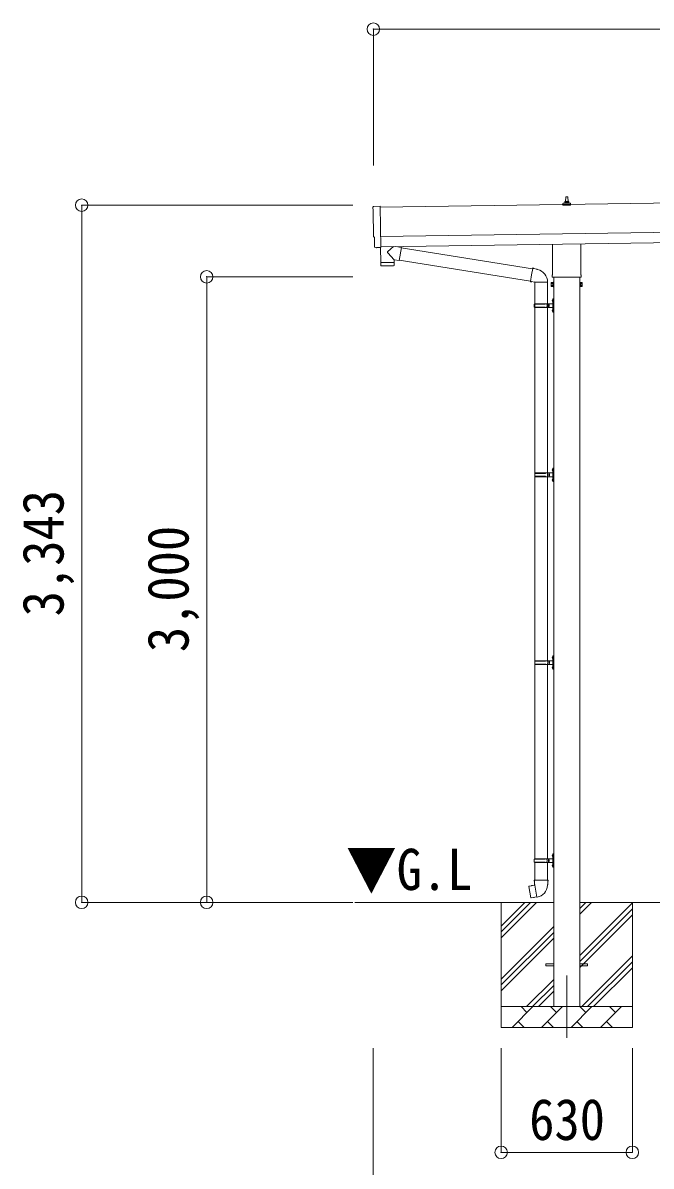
# Model space of a CAD drawing. Units: millimetres at full size, sheet at 1:60. Extents: x -16864 to 16864, y -11640 to 11640.
# Drawn here: x -865 to 2151, y -7976 to -2493 of the extents above; entities that cross this region are included whole.
import ezdxf
from ezdxf.enums import TextEntityAlignment as Align

# ---------------------------------------------------------------- set-up
doc = ezdxf.new("R2010")
doc.units = ezdxf.units.MM
doc.header["$LTSCALE"] = 60
doc.header["$PDMODE"] = 32
doc.header["$PDSIZE"] = 60
doc.linetypes.add('CHAIN1', pattern=[8, 5, -1, 1, -1])
for name, color, linetype, lineweight in [('0-1_Defpoints', 7, 'CHAIN1', 9), ('0-2_TEXT1', 4, 'Continuous', 9), ('0-3_SHAPE', 7, 'Continuous', 9), ('0-7_PARTS2', 7, 'Continuous', 9), ('0-8_TABLE1', 6, 'Continuous', 9), ('0-9_DIM1', 7, 'Continuous', 9)]:
    doc.layers.add(name, color=color, linetype=linetype, lineweight=lineweight)
doc.styles.add('ＭＳ ゴシック', font='')
doc.styles.get('ＭＳ ゴシック').set_extended_font_data('MS Gothic')

msp = doc.modelspace()

# ---------------------------------------------------------------- linework, layer by layer
at = {"layer": '0-1_Defpoints'}
msp.add_line((1745.59, -7060.72), (1745.59, -7409.72), dxfattribs=at)
at = {"layer": '0-2_TEXT1'}
for p, q in [((6385.66, -3298.03), (850.19, -3377.11)), ((1739.9, -3351.46), (1740.62, -3327.94)), ((1741.62, -3326.96), (1750.17, -3326.96)), ((1751.17, -3327.94), (1751.9, -3351.46)), ((1727.65, -3366.96), (1727.65, -3359.25)), ((1764.15, -3366.96), (1727.65, -3366.96)), ((1728.03, -3358.46), (1763.76, -3358.46)), ((1728.41, -3358.28), (1735.13, -3356.65)), ((1735.51, -3356.46), (1756.28, -3356.46)), ((1735.9, -3355.68), (1735.9, -3351.46)), ((1736.9, -3351.46), (1754.9, -3351.46)), ((1755.9, -3355.68), (1755.9, -3351.46)), ((1763.38, -3358.28), (1756.66, -3356.65)), ((1764.15, -3366.96), (1764.15, -3359.25)), ((852.19, -3517.09), (6387.66, -3438.01)), ((852.91, -3567.09), (6388.37, -3488.01)), ((1677.29, -3700.95), (1677.29, -3555.31)), ((1813.89, -3553.36), (1813.89, -3700.95)), ((833.33, -3571.14), (826.41, -3570.87)), ((1675.59, -3709.72), (1675.59, -3704.22)), ((1813.53, -3713.22), (1677.65, -3713.22)), ((1683.09, -3713.22), (1683.09, -7210.72)), ((1808.09, -7210.72), (1808.09, -3713.22)), ((1815.59, -3704.22), (1815.59, -3709.72)), ((1671.59, -3739.22), (1672.35, -3737.91)), ((1671.59, -3739.22), (1671.59, -3756.22)), ((1671.59, -3756.22), (1672.35, -3757.54)), ((1678.59, -3742.82), (1672.35, -3742.82)), ((1678.59, -3752.63), (1672.35, -3752.63)), ((1678.59, -3757.54), (1672.35, -3757.54)), ((1681.09, -3756.92), (1678.59, -3756.92)), ((1810.09, -3756.92), (1812.59, -3756.92)), ((1812.59, -3742.82), (1818.83, -3742.82)), ((1812.59, -3752.63), (1818.83, -3752.63)), ((1812.59, -3757.54), (1818.83, -3757.54)), ((1819.59, -3739.22), (1818.83, -3737.91)), ((1819.59, -3756.22), (1818.83, -3757.54)), ((1819.59, -3739.22), (1819.59, -3756.22)), ((1645.59, -7006.22), (1683.09, -7006.22)), ((1645.59, -7015.22), (1645.59, -7006.22)), ((1645.59, -7006.22), (1683.09, -7006.22)), ((1645.59, -7015.22), (1645.59, -7006.22)), ((1645.59, -7015.22), (1683.09, -7015.22)), ((1645.59, -7015.22), (1683.09, -7015.22)), ((1808.09, -7006.22), (1845.59, -7006.22)), ((1808.09, -7006.22), (1845.59, -7006.22)), ((1808.09, -7015.22), (1845.59, -7015.22)), ((1808.09, -7015.22), (1845.59, -7015.22)), ((1845.59, -7015.22), (1845.59, -7006.22)), ((1845.59, -7015.22), (1845.59, -7006.22))]:
    msp.add_line(p, q, dxfattribs=at)
for points in [[(818.57, -3374.12), (850.12, -3372.02), (852.94, -3569.85)], [(823.52, -3567.92), (822.85, -3520.9), (822.25, -3520.91)], [(834.07, -3570.85), (834.72, -3570.21), (852.96, -3570.86)], [(1678.59, -3757.54), (1678.59, -3737.91), (1672.35, -3737.91)], [(1678.59, -3756.92), (1678.59, -3738.52), (1681.09, -3738.52)], [(1812.59, -3756.92), (1812.59, -3738.52), (1810.09, -3738.52)], [(1812.59, -3757.54), (1812.59, -3737.91), (1818.83, -3737.91)]]:
    msp.add_lwpolyline(points, dxfattribs=at)
for points in [[(1681.09, -3758.22), (1681.09, -3737.22), (1683.09, -3737.22), (1683.09, -3758.22)], [(1810.09, -3758.22), (1810.09, -3737.22), (1808.09, -3737.22), (1808.09, -3758.22)]]:
    msp.add_lwpolyline(points, close=True, dxfattribs=at)
for centre, radius, start, end in [((1741.62, -3327.96), 1, 90, 178.60509), ((1750.17, -3327.96), 1, 1.39491, 90), ((1728.65, -3359.25), 1, 103.62699, 180), ((1734.9, -3355.68), 1, 283.62699, 0), ((1739.98, -3352.1), 4.13, 90, 171.17633), ((1736.9, -3352.46), 1, 90, 180), ((1749.23, -3351.46), 4.83, 133.60282, 180), ((1742.56, -3351.46), 4.83, 0, 46.39718), ((1751.81, -3352.1), 4.13, 8.82367, 90), ((1754.9, -3352.46), 1, 0, 90), ((1756.9, -3355.68), 1, 180, 256.37301), ((1763.15, -3359.25), 1, 0, 76.37301), ((1679.59, -3704.22), 4, 125.09963, 180), ((1679.59, -3709.72), 4, 180, 194.47751), ((1679.59, -3709.72), 4, 194.47751, 241.04498), ((1811.59, -3709.72), 4, 298.95502, 345.52249), ((1811.59, -3704.22), 4, 0, 54.90037), ((1811.59, -3709.72), 4, 345.52249, 0), ((1675.93, -3740.36), 4.34, 145.61575, 214.38425), ((1687.83, -3747.72), 16.24, 162.41205, 197.58795), ((1675.93, -3755.08), 4.34, 145.61575, 214.38425), ((1815.24, -3740.36), 4.34, 325.61575, 34.38425), ((1803.35, -3747.72), 16.24, 342.41205, 17.58795), ((1815.24, -3755.08), 4.34, 325.61575, 34.38425)]:
    msp.add_arc(centre, radius, start, end, dxfattribs=at)
for centre, major_axis, ratio, start_param, end_param in [((818.77, -3377.12), (-3, -0.04), 0.99863, 4.7647489, 6.2979817), ((-3945.59, -3515.61), (4762.89, 68.04), 0.99863, 6.2686928, 6.2979817), ((822.19, -3516.51), (-4.41, -0.06), 0.99863, 6.2686928, 7.8539816), ((826.53, -3567.87), (-2.15, -2.1), 0.9974, 5.5252311, 7.0411395), ((833.37, -3570.14), (-0.717, -0.7), 0.9974, 0.7579542, 1.5707963)]:
    msp.add_ellipse(centre, major_axis=major_axis, ratio=ratio, start_param=start_param, end_param=end_param, dxfattribs=at)
at = {"layer": '0-3_SHAPE'}
for p, q in [((1683.09, -6710.72), (729.14, -6710.72)), ((1430.59, -6710.72), (1430.59, -7310.72)), ((1430.59, -6824.21), (1544.07, -6710.72)), ((1430.59, -6852.49), (1572.36, -6710.72)), ((1430.59, -6880.77), (1600.64, -6710.72)), ((3683.09, -6710.72), (1808.09, -6710.72)), ((1808.09, -6739.55), (1836.91, -6710.72)), ((1808.09, -6767.83), (1865.2, -6710.72)), ((1808.09, -6965.82), (2060.59, -6713.32)), ((1808.09, -6994.11), (2060.59, -6741.61)), ((2060.59, -6710.72), (2060.59, -7310.72)), ((1808.09, -7022.39), (2060.59, -6769.89)), ((1430.59, -7078.76), (1683.09, -6826.26)), ((1430.59, -7107.05), (1683.09, -6854.55)), ((1430.59, -7135.33), (1683.09, -6882.83)), ((1817.75, -7210.72), (2060.59, -6967.88)), ((1846.03, -7210.72), (2060.59, -6996.16)), ((1874.31, -7210.72), (2060.59, -7024.45)), ((1553.19, -7210.72), (1683.09, -7080.82)), ((1581.47, -7210.72), (1683.09, -7109.11)), ((1609.76, -7210.72), (1683.09, -7137.39)), ((1430.59, -7210.72), (2060.59, -7210.72)), ((1483.46, -7310.72), (1583.46, -7210.72)), ((1554.9, -7239.28), (1526.35, -7210.72)), ((1624.88, -7310.72), (1724.88, -7210.72)), ((1696.32, -7239.28), (1667.77, -7210.72)), ((1766.3, -7310.72), (1866.3, -7210.72)), ((1837.75, -7239.28), (1809.19, -7210.72)), ((1907.72, -7310.72), (2007.72, -7210.72)), ((1979.17, -7239.28), (1950.61, -7210.72)), ((1512.01, -7282.17), (1540.56, -7310.72)), ((1653.43, -7282.17), (1681.98, -7310.72)), ((1794.85, -7282.17), (1823.41, -7310.72)), ((1936.27, -7282.17), (1964.83, -7310.72)), ((2060.59, -7310.72), (1430.59, -7310.72))]:
    msp.add_line(p, q, dxfattribs=at)
at = {"layer": '0-8_TABLE1'}
for p, q in [((817.59, -2523.08), (817.59, -3177.41)), ((12676.59, -2523.08), (817.59, -2523.08)), ((-582.41, -3367.43), (718.28, -3367.43)), ((-582.41, -3367.43), (-582.41, -6710.72)), ((17.59, -3710.72), (718.28, -3710.72)), ((17.59, -3710.72), (17.59, -6710.72)), ((-582.41, -6710.72), (718.28, -6710.72)), ((817.28, -8611.72), (817.28, -7409.72)), ((1430.59, -7909.72), (1430.59, -7409.72)), ((2060.59, -7909.72), (2060.59, -7409.72)), ((1430.59, -7909.72), (2060.59, -7909.72))]:
    msp.add_line(p, q, dxfattribs=at)
for p in [(817.59, -2523.08), (-582.41, -3367.43), (17.59, -3710.72), (-582.41, -6710.72), (17.59, -6710.72), (1430.59, -7909.72), (2060.59, -7909.72)]:
    msp.add_point(p, dxfattribs=at)
at = {"layer": '0-9_DIM1'}
for p, q in [((852.94, -3569.85), (852.96, -3570.86)), ((917.4, -3629.16), (886.53, -3596.05)), ((914.35, -3566.21), (886.7, -3588.72)), ((951.97, -3570.22), (926.13, -3566.04)), ((951.97, -3570.22), (941.81, -3633.1)), ((951.68, -3572.04), (1582.03, -3672.4)), ((853.59, -3643.08), (854, -3656.13)), ((914.59, -3658.22), (857.05, -3659.04)), ((858.08, -3642.02), (858.11, -3643.02)), ((913.07, -3641.24), (913.07, -3642.24)), ((917.4, -3629.16), (941.81, -3633.1)), ((917.4, -3629.16), (917.57, -3641.17)), ((942.1, -3631.28), (1571.61, -3731.5)), ((1582.35, -3670.59), (1576.82, -3701.95)), ((1582.35, -3670.59), (1583.49, -3668.61)), ((1583.49, -3668.61), (1587.05, -3669.23)), ((1587.05, -3669.23), (1587.47, -3671.58)), ((1571.28, -3733.32), (1576.82, -3701.95)), ((1601.98, -3674.4), (1603.67, -3676.03)), ((1603.67, -3676.03), (1605.78, -3676.48)), ((1571.28, -3733.32), (1571.68, -3735.57)), ((1571.28, -3733.32), (1576.44, -3734.14)), ((1571.68, -3735.57), (1575.24, -3736.2)), ((1575.24, -3736.2), (1576.44, -3734.14)), ((1576.44, -3734.14), (1591.04, -3736.45)), ((1591.04, -3736.45), (1593.25, -3735.47)), ((1653.54, -3735.86), (1592.36, -3735.86)), ((1593.09, -3735.86), (1593.09, -3839.86)), ((1653.09, -3735.86), (1653.09, -3839.86)), ((1676.79, -3822.71), (1678.83, -3823.71)), ((1678.06, -3820.71), (1678.69, -3820.71)), ((1678.06, -3820.71), (1678.06, -3829.01)), ((1678.06, -3829.01), (1678.69, -3829.01)), ((1678.69, -3820.71), (1678.69, -3829.01)), ((1678.69, -3820.71), (1679.09, -3821.11)), ((1678.69, -3829.01), (1679.09, -3828.61)), ((1678.83, -3823.71), (1679.44, -3824.86)), ((1679.09, -3816.86), (1682.09, -3815.36)), ((1679.09, -3816.86), (1679.09, -3848.86)), ((1679.09, -3821.11), (1679.09, -3828.61)), ((1682.09, -3815.36), (1682.09, -3848.86)), ((1682.09, -3815.36), (1683.09, -3815.36)), ((1683.09, -3815.36), (1683.09, -3848.86)), ((1590.09, -3841.86), (1640.42, -3841.86)), ((1590.09, -3855.86), (1640.42, -3855.86)), ((1591.09, -3839.86), (1677.09, -3839.86)), ((1591.09, -3839.86), (1591.09, -3841.86)), ((1591.09, -3857.86), (1591.09, -3855.86)), ((1591.09, -3857.86), (1677.09, -3857.86)), ((1593.09, -3839.64), (1593.09, -5551.72)), ((1650.09, -3839.86), (1650.09, -3844.36)), ((1650.09, -3844.36), (1652.09, -3844.36)), ((1650.09, -3857.86), (1650.09, -3853.36)), ((1650.09, -3853.36), (1652.09, -3853.36)), ((1652.09, -3844.36), (1652.09, -3848.86)), ((1652.09, -3853.36), (1652.09, -3848.86)), ((1653.09, -3839.64), (1653.09, -5551.72)), ((1658.09, -3839.86), (1658.09, -3848.86)), ((1658.09, -3844.36), (1661.09, -3844.36)), ((1658.09, -3857.86), (1658.09, -3848.86)), ((1658.09, -3853.36), (1661.09, -3853.36)), ((1661.09, -3844.36), (1661.09, -3848.86)), ((1661.09, -3853.36), (1661.09, -3848.86)), ((1676.79, -3870.71), (1678.83, -3871.71)), ((1678.06, -3868.71), (1678.69, -3868.71)), ((1678.06, -3868.71), (1678.06, -3877.01)), ((1678.06, -3877.01), (1678.69, -3877.01)), ((1678.69, -3868.71), (1678.69, -3877.01)), ((1678.69, -3868.71), (1679.09, -3869.11)), ((1678.69, -3877.01), (1679.09, -3876.61)), ((1678.83, -3871.71), (1679.44, -3872.86)), ((1679.09, -3880.86), (1679.09, -3848.86)), ((1679.09, -3869.11), (1679.09, -3876.61)), ((1679.09, -3880.86), (1682.09, -3882.36)), ((1682.09, -3882.36), (1682.09, -3848.86)), ((1682.09, -3882.36), (1683.09, -3882.36)), ((1683.09, -3882.36), (1683.09, -3848.86)), ((1592.59, -4653.72), (1642.92, -4653.72)), ((1593.59, -4651.72), (1593.59, -4653.72)), ((1593.59, -4651.72), (1677.09, -4651.72)), ((1652.59, -4651.72), (1652.59, -4656.22)), ((1652.59, -4656.22), (1654.59, -4656.22)), ((1654.59, -4656.22), (1654.59, -4660.72)), ((1660.59, -4651.72), (1660.59, -4660.72)), ((1660.59, -4656.22), (1663.59, -4656.22)), ((1663.59, -4656.22), (1663.59, -4660.72)), ((1676.79, -4634.58), (1678.83, -4635.57)), ((1678.06, -4632.57), (1678.69, -4632.57)), ((1678.06, -4632.57), (1678.06, -4640.87)), ((1678.06, -4640.87), (1678.69, -4640.87)), ((1678.69, -4632.57), (1678.69, -4640.87)), ((1678.69, -4632.57), (1679.09, -4632.97)), ((1678.69, -4640.87), (1679.09, -4640.47)), ((1678.83, -4635.57), (1679.44, -4636.72)), ((1679.09, -4628.72), (1682.09, -4627.22)), ((1679.09, -4628.72), (1679.09, -4660.72)), ((1679.09, -4632.97), (1679.09, -4640.47)), ((1682.09, -4627.22), (1682.09, -4660.72)), ((1682.09, -4627.22), (1683.09, -4627.22)), ((1683.09, -4627.22), (1683.09, -4660.72)), ((1592.59, -4667.72), (1642.92, -4667.72)), ((1593.59, -4669.72), (1593.59, -4667.72)), ((1593.59, -4669.72), (1677.09, -4669.72)), ((1652.59, -4669.72), (1652.59, -4665.22)), ((1652.59, -4665.22), (1654.59, -4665.22)), ((1654.59, -4665.22), (1654.59, -4660.72)), ((1660.59, -4669.72), (1660.59, -4660.72)), ((1660.59, -4665.22), (1663.59, -4665.22)), ((1663.59, -4665.22), (1663.59, -4660.72)), ((1676.79, -4682.58), (1678.83, -4683.57)), ((1678.06, -4680.57), (1678.69, -4680.57)), ((1678.06, -4680.57), (1678.06, -4688.87)), ((1678.06, -4688.87), (1678.69, -4688.87)), ((1678.69, -4680.57), (1678.69, -4688.87)), ((1678.69, -4680.57), (1679.09, -4680.97)), ((1678.69, -4688.87), (1679.09, -4688.47)), ((1678.83, -4683.57), (1679.44, -4684.72)), ((1679.09, -4692.72), (1679.09, -4660.72)), ((1679.09, -4680.97), (1679.09, -4688.47)), ((1679.09, -4692.72), (1682.09, -4694.22)), ((1682.09, -4694.22), (1682.09, -4660.72)), ((1682.09, -4694.22), (1683.09, -4694.22)), ((1683.09, -4694.22), (1683.09, -4660.72)), ((1676.79, -5534.58), (1678.83, -5535.57)), ((1678.06, -5532.57), (1678.69, -5532.57)), ((1678.06, -5532.57), (1678.06, -5540.87)), ((1678.69, -5532.57), (1678.69, -5540.87)), ((1678.69, -5532.57), (1679.09, -5532.97)), ((1678.83, -5535.57), (1679.44, -5536.72)), ((1679.09, -5528.72), (1682.09, -5527.22)), ((1679.09, -5528.72), (1679.09, -5560.72)), ((1679.09, -5532.97), (1679.09, -5540.47)), ((1682.09, -5527.22), (1682.09, -5560.72)), ((1682.09, -5527.22), (1683.09, -5527.22)), ((1683.09, -5527.22), (1683.09, -5560.72)), ((1592.59, -5553.72), (1642.92, -5553.72)), ((1592.59, -5567.72), (1642.92, -5567.72)), ((1593.09, -5569.72), (1593.09, -6501.72)), ((1593.59, -5551.72), (1593.59, -5553.72)), ((1593.59, -5551.72), (1677.09, -5551.72)), ((1593.59, -5569.72), (1593.59, -5567.72)), ((1593.59, -5569.72), (1677.09, -5569.72)), ((1652.59, -5551.72), (1652.59, -5556.22)), ((1652.59, -5556.22), (1654.59, -5556.22)), ((1652.59, -5569.72), (1652.59, -5565.22)), ((1652.59, -5565.22), (1654.59, -5565.22)), ((1653.09, -5569.72), (1653.09, -6501.72)), ((1654.59, -5556.22), (1654.59, -5560.72)), ((1654.59, -5565.22), (1654.59, -5560.72)), ((1660.59, -5551.72), (1660.59, -5560.72)), ((1660.59, -5556.22), (1663.59, -5556.22)), ((1660.59, -5569.72), (1660.59, -5560.72)), ((1660.59, -5565.22), (1663.59, -5565.22)), ((1663.59, -5556.22), (1663.59, -5560.72)), ((1663.59, -5565.22), (1663.59, -5560.72)), ((1676.79, -5582.58), (1678.83, -5583.57)), ((1678.06, -5540.87), (1678.69, -5540.87)), ((1678.06, -5580.57), (1678.69, -5580.57)), ((1678.06, -5580.57), (1678.06, -5588.87)), ((1678.06, -5588.87), (1678.69, -5588.87)), ((1678.69, -5540.87), (1679.09, -5540.47)), ((1678.69, -5580.57), (1678.69, -5588.87)), ((1678.69, -5580.57), (1679.09, -5580.97)), ((1678.69, -5588.87), (1679.09, -5588.47)), ((1678.83, -5583.57), (1679.44, -5584.72)), ((1679.09, -5592.72), (1679.09, -5560.72)), ((1679.09, -5580.97), (1679.09, -5588.47)), ((1682.09, -5594.22), (1682.09, -5560.72)), ((1683.09, -5594.22), (1683.09, -5560.72)), ((1679.09, -5592.72), (1682.09, -5594.22)), ((1682.09, -5594.22), (1683.09, -5594.22)), ((1590.09, -6503.72), (1640.42, -6503.72)), ((1590.09, -6517.72), (1640.42, -6517.72)), ((1591.09, -6501.72), (1677.09, -6501.72)), ((1591.09, -6501.72), (1591.09, -6503.72)), ((1591.09, -6519.72), (1591.09, -6517.72)), ((1591.09, -6519.72), (1677.09, -6519.72)), ((1593.09, -6519.72), (1593.09, -6604.65)), ((1650.09, -6501.72), (1650.09, -6506.22)), ((1650.09, -6506.22), (1652.09, -6506.22)), ((1650.09, -6519.72), (1650.09, -6515.22)), ((1650.09, -6515.22), (1652.09, -6515.22)), ((1652.09, -6506.22), (1652.09, -6510.72)), ((1652.09, -6515.22), (1652.09, -6510.72)), ((1653.09, -6519.72), (1653.09, -6604.65)), ((1658.09, -6501.72), (1658.09, -6510.72)), ((1658.09, -6506.22), (1661.09, -6506.22)), ((1658.09, -6519.72), (1658.09, -6510.72)), ((1658.09, -6515.22), (1661.09, -6515.22)), ((1661.09, -6506.22), (1661.09, -6510.72)), ((1661.09, -6515.22), (1661.09, -6510.72)), ((1676.79, -6484.58), (1678.83, -6485.57)), ((1678.06, -6482.57), (1678.69, -6482.57)), ((1678.06, -6482.57), (1678.06, -6490.87)), ((1678.06, -6490.87), (1678.69, -6490.87)), ((1678.69, -6482.57), (1678.69, -6490.87)), ((1678.69, -6482.57), (1679.09, -6482.97)), ((1678.69, -6490.87), (1679.09, -6490.47)), ((1678.83, -6485.57), (1679.44, -6486.72)), ((1679.09, -6478.72), (1682.09, -6477.22)), ((1679.09, -6478.72), (1679.09, -6510.72)), ((1679.09, -6482.97), (1679.09, -6490.47)), ((1679.09, -6542.72), (1679.09, -6510.72)), ((1682.09, -6477.22), (1682.09, -6510.72)), ((1682.09, -6477.22), (1683.09, -6477.22)), ((1682.09, -6544.22), (1682.09, -6510.72)), ((1683.09, -6477.22), (1683.09, -6510.72)), ((1683.09, -6544.22), (1683.09, -6510.72)), ((1676.79, -6532.58), (1678.83, -6533.57)), ((1678.06, -6530.57), (1678.69, -6530.57)), ((1678.06, -6530.57), (1678.06, -6538.87)), ((1678.06, -6538.87), (1678.69, -6538.87)), ((1678.69, -6530.57), (1678.69, -6538.87)), ((1678.69, -6530.57), (1679.09, -6530.97)), ((1678.69, -6538.87), (1679.09, -6538.47)), ((1678.83, -6533.57), (1679.44, -6534.72)), ((1679.09, -6530.97), (1679.09, -6538.47)), ((1679.09, -6542.72), (1682.09, -6544.22)), ((1682.09, -6544.22), (1683.09, -6544.22)), ((1564.63, -6633.1), (1563.82, -6634.27)), ((1592.5, -6627.85), (1564.63, -6633.1)), ((1577.37, -6630.5), (1577.16, -6630.74)), ((1591.24, -6604.65), (1589.09, -6605.43)), ((1589.09, -6605.43), (1589.09, -6609.05)), ((1589.09, -6609.05), (1591.33, -6609.87)), ((1591.24, -6604.65), (1623.09, -6604.65)), ((1591.24, -6604.65), (1591.33, -6609.87)), ((1591.33, -6609.87), (1591.59, -6624.65)), ((1591.59, -6624.65), (1592.94, -6626.65)), ((1602.85, -6685.15), (1592.72, -6627.67)), ((1592.74, -6626.85), (1592.74, -6627.56)), ((1592.94, -6626.65), (1592.91, -6626.66)), ((1654.94, -6604.65), (1623.09, -6604.65)), ((1653.28, -6626.59), (1653.2, -6628.75)), ((1654.59, -6624.65), (1653.28, -6626.59)), ((1657.09, -6609.05), (1654.85, -6609.87)), ((1654.94, -6604.65), (1657.09, -6605.43)), ((1657.09, -6605.43), (1657.09, -6609.05)), ((1563.82, -6634.27), (1573.44, -6688.83)), ((1587.46, -6687.74), (1587.18, -6687.59)), ((1603.16, -6685.91), (1602.91, -6685.25))]:
    msp.add_line(p, q, dxfattribs=at)
for points in [[(852.56, -3570.84), (853.58, -3642.09), (917.57, -3641.17)], [(917.54, -3655.23), (917.58, -3642.17), (853.59, -3643.08)], [(1582.35, -3670.59), (1587.47, -3671.58), (1601.98, -3674.4)], [(1676.79, -3827.01), (1678.83, -3826.01), (1679.44, -3824.86)], [(1676.79, -3875.01), (1678.83, -3874.01), (1679.44, -3872.86)], [(1676.79, -4638.87), (1678.83, -4637.87), (1679.44, -4636.72)], [(1676.79, -4686.87), (1678.83, -4685.87), (1679.44, -4684.72)], [(1676.79, -5538.87), (1678.83, -5537.87), (1679.44, -5536.72)], [(1676.79, -5586.87), (1678.83, -5585.87), (1679.44, -5584.72)], [(1676.79, -6488.87), (1678.83, -6487.87), (1679.44, -6486.72)], [(1676.79, -6536.87), (1678.83, -6535.87), (1679.44, -6534.72)], [(1579.62, -6630.28), (1579.34, -6630.13), (1577.37, -6630.5)], [(1654.94, -6604.65), (1654.85, -6609.87), (1654.59, -6624.65)], [(1602.58, -6685.05), (1574.6, -6689.65), (1573.44, -6688.83)], [(1589.65, -6687.18), (1589.44, -6687.42), (1587.46, -6687.74)]]:
    msp.add_lwpolyline(points, dxfattribs=at)
for centre, radius, start, end in [((890.01, -3592.47), 5, 131.47396, 225.79244), ((857, -3656.04), 3, 181.81845, 270.86677), ((914.54, -3655.22), 3, 270.81845, 359.81845), ((1593.25, -3735.47), 60.3, 359.62495, 78), ((1682.39, -3824.86), 6, 136.21765, 223.78235), ((1638.84, -3848.86), 49.25, 171.82876, 180.00002), ((1638.84, -3848.86), 49.25, 180.00002, 188.17127), ((1640.42, -3839.86), 2, 270, 359.99998), ((1640.42, -3857.86), 2, 0.00005, 90.00004), ((1682.39, -3872.86), 6, 136.21765, 223.78235), ((1677.09, -3837.86), 2, 270, 359.99998), ((1677.09, -3859.86), 2, 0.00005, 90.00004), ((1641.34, -4660.72), 49.25, 171.82876, 180.00002), ((1642.92, -4651.72), 2, 270, 359.99998), ((1682.39, -4636.72), 6, 136.21765, 223.78235), ((1677.09, -4649.72), 2, 270, 359.99998), ((1641.34, -4660.72), 49.25, 180.00002, 188.17127), ((1642.92, -4669.72), 2, 0.00005, 90.00004), ((1682.39, -4684.72), 6, 136.21765, 223.78235), ((1677.09, -4671.72), 2, 0.00005, 90.00004), ((1682.39, -5536.72), 6, 136.21765, 223.78235), ((1641.34, -5560.72), 49.25, 171.82876, 180.00002), ((1641.34, -5560.72), 49.25, 180.00002, 188.17127), ((1642.92, -5551.72), 2, 270, 359.99998), ((1642.92, -5569.72), 2, 0.00005, 90.00004), ((1682.39, -5584.72), 6, 136.21765, 223.78235), ((1677.09, -5549.72), 2, 270, 359.99998), ((1677.09, -5571.72), 2, 0.00005, 90.00004), ((1638.84, -6510.72), 49.25, 171.82876, 180.00002), ((1638.84, -6510.72), 49.25, 180.00002, 188.17127), ((1640.42, -6501.72), 2, 270, 359.99998), ((1640.42, -6519.72), 2, 0.00005, 90.00004), ((1682.39, -6486.72), 6, 136.21765, 223.78235), ((1677.09, -6499.72), 2, 270, 359.99998), ((1677.09, -6521.72), 2, 0.00005, 90.00004), ((1682.39, -6534.72), 6, 136.21765, 223.78235), ((1592.44, -6627.56), 0.3, 280.66842, 0), ((1592.94, -6626.85), 0.2, 100, 180), ((1592.94, -6626.65), 60.3, 279.96938, 358), ((1602.63, -6685.35), 0.3, 20, 99.33158), ((1603.34, -6685.84), 0.2, 200, 279.96938)]:
    msp.add_arc(centre, radius, start, end, dxfattribs=at)

# ---------------------------------------------------------------- texts
at = {"layer": '0-7_PARTS2', "style": 'ＭＳ ゴシック', "width": 0.9}
msp.add_text('▼G.L', height=197.9, dxfattribs=at).set_placement((686.42, -6711.01), align=Align.BOTTOM_LEFT)
at = {"layer": '0-8_TABLE1', "color": 7, "style": 'ＭＳ ゴシック', "width": 0.9}
for s, p in [('3,343', (-609.91, -5339.08)), ('3,000', (-9.91, -5510.72))]:
    msp.add_text(s, height=197.9, rotation=90, dxfattribs=at).set_placement(p, align=Align.BOTTOM_LEFT)
msp.add_text('630', height=197.9, dxfattribs=at).set_placement((1565.59, -7909.72), align=Align.BOTTOM_LEFT)

doc.saveas('drawing.dxf')
